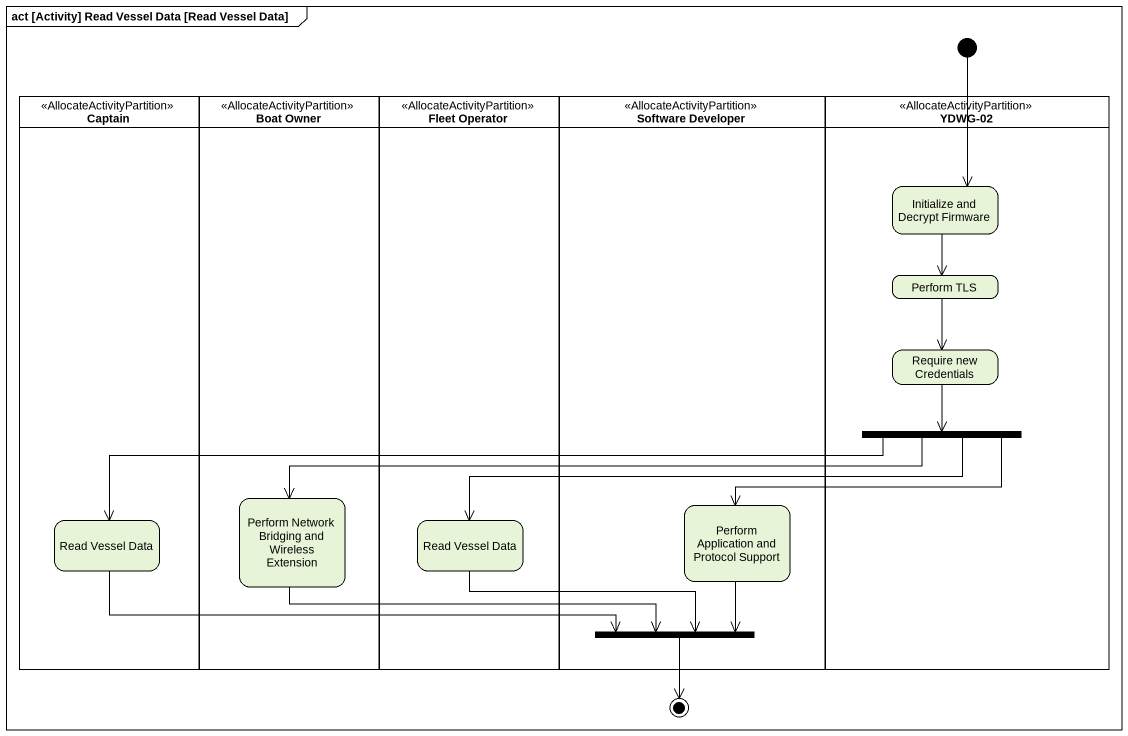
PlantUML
@startuml
mainframe act [Activity] Read Vessel Data [Read Vessel Data]
hide empty description
state initial1 <<start>>
state Captain <<AllocateActivityPartition>> {
  state "Read Vessel Data" as Read_Vessel_Data
}
state "Boat Owner" as Boat_Owner <<AllocateActivityPartition>> {
  state "Perform Network Bridging and Wireless Extension" as Perform_Network_Bridging
}
state "Fleet Operator" as Fleet_Operator <<AllocateActivityPartition>> {
  state "Read Vessel Data" as Read_Vessel_Data_2
}
state "Software Developer" as Software_Developer <<AllocateActivityPartition>> {
  state "Perform Application and Protocol Support" as Perform_Application_and
  state fork2 <<join>>
}
state "YDWG-02" as YDWG_02 <<AllocateActivityPartition>> {
  state "Initialize and Decrypt Firmware" as Initialize_and_Decrypt
  state "Perform TLS" as Perform_TLS
  state "Require new Credentials" as Require_new_Credentials
  state fork1 <<fork>>
}
state final1 <<end>>
initial1 --> Initialize_and_Decrypt
Initialize_and_Decrypt --> Perform_TLS
Perform_TLS --> Require_new_Credentials
Require_new_Credentials --> fork1
fork1 -left-> Perform_Network_Bridging
fork1 -left-> Perform_Application_and
fork1 -left-> Read_Vessel_Data
fork1 -left-> Read_Vessel_Data_2
Perform_Network_Bridging -right-> fork2
Perform_Application_and --> fork2
Read_Vessel_Data -right-> fork2
Read_Vessel_Data_2 -right-> fork2
fork2 --> final1
@enduml
